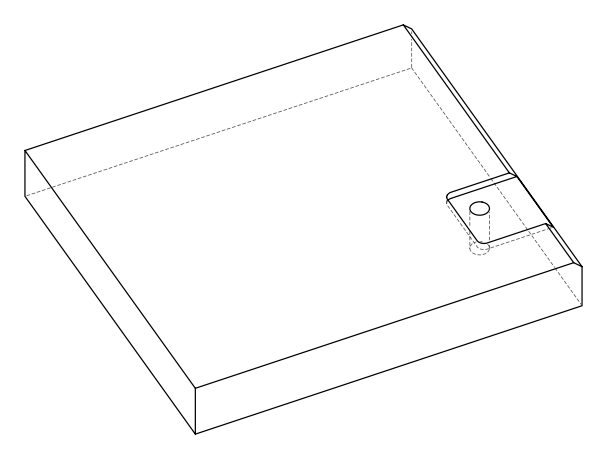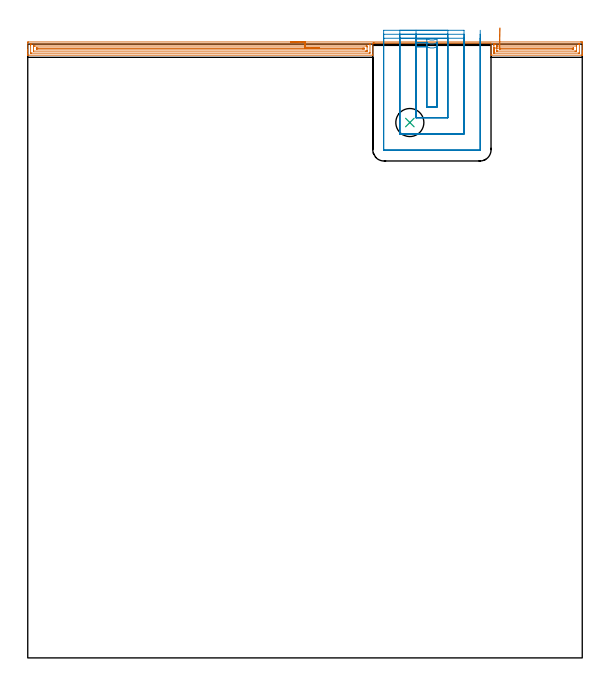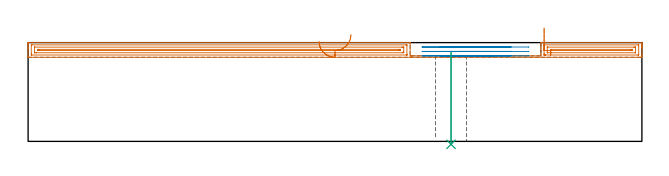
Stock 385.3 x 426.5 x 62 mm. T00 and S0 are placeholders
(PLAN: 3 operations, 2 tool changes, 15.8 min)
(1 AREA_MILL | FG_CHAMFER_SURFACE | UGT0205_001 | 10.72 min | 16308 mm3)
(2 MILL_SLOT | SLOT_PARTIAL_RECTANGULAR | UGT0201_133 | Follow Part, ap 3.75, ae 75% | 4.84 min | 51688 mm3)
(3 INDEXABLE_INSERT_DRILL_THROUGH_HOLE_FROM_SOLID | STEP1HOLE | NXT0302_010 | 0.23 min | 16011 mm3)
(TOOL UGT0205_001 | Chamfer Mill 20 x 3 x 45 deg. | D20 FL50 Z2)
(TOOL UGT0201_133 | Carbide End Mill 15.0 | D15 FL30 Z4)
(TOOL NXT0302_010 | Index. Insert Drill 19.5mm [880-D1950L25-05] | D19.5 PA176 FL98 Z2)
(OP 1 AREA_MILL)
G17 G21 G94 G90
T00 M6
G54
G17 G0 G90 X182.65 Y428. S1061 M3
G43 Z72. H0
Z62.8
G94 G1 X182.688 Z61.928 F250.
X182.802 Z61.064
X182.991 Z60.212
X183.253 Z59.38
X183.587 Z58.574
X183.99 Z57.8
X184.458 Z57.064
X184.99 Z56.372
X185.579 Z55.729
X186.222 Z55.14
X186.914 Z54.608
X187.65 Z54.14
X188.424 Z53.737
X189.23 Z53.403
X190.062 Z53.141
X190.914 Z52.952
X191.778 Z52.838
X192.65 Z52.8
X384.094
X384.684 Y427.999 Z52.801
X385.268 Y427.994 Z52.804
X385.293 Y427.992 Z52.806
X385.297 Y427.411 Z53.387
X385.3 Y426.796 Z54.001
Y422.063 Z58.731
Y421.509 Z59.288
Y421.172 Z59.624
Y420.618 Z60.178
Y420.28 Z60.515
Y419.605 Z61.194
Y419.246 Z61.554
X385.293 Y418.852 Z61.939
X385.29 Y418.803 Z61.988
X385.131 Y418.8 Z62.
X322.161
X321.91 Y418.804 Z61.99
X321.9 Y419.145 Z61.65
Y427.1 Z53.7
X240.775
X240.689 Z53.697
X240.536 Z53.7
X240.525
X240.466 Y427.098 Z53.691
X240.464 Y427.096
X240.461 Z53.692
X240.435 Y427.098 Z53.696
X240.378 Y427.1 Z53.7
X239.989 Y427.099 Z53.699
X239.8
X239.799 Y419.139 Z61.656
X239.794 Y418.881 Z61.913
X239.79 Y418.804 Z61.99
X239.542 Y418.8 Z62.
X0.169
X0.01 Y418.803 Z61.988
X0.007 Y418.852 Z61.939
X0. Y419.246 Z61.553
Y419.606 Z61.194
Y420.28 Z60.515
Y421.509 Z59.288
Y422.063 Z58.731
Y422.677 Z58.118
Y427.411 Z53.387
X0.002 Y427.69 Z53.108
X0.01 Y427.992 Z52.806
X0.312 Y427.999 Z52.799
X192.65 Y428. Z52.8
Y426.586 Z54.214
X237.376 Y426.585 Z54.215
X237.508 Y426.584 Z54.216
X237.772 Y426.579 Z54.221
X237.792 Y426.574 Z54.226
X237.795 Y426.569 Z54.231
X237.798 Y426.552 Z54.248
X237.799 Y426.52 Z54.28
X237.8 Y426.03 Z54.77
X237.799 Y420.683 Z60.117
X237.792 Y420.28 Z60.52
X237.79 Y420.226 Z60.574
X237.574 Y420.219 Z60.581
X237.442 Y420.215 Z60.585
X237.375 Y420.214 Z60.586
X237.309
X2.402 Y420.215 Z60.585
X2.336 Y420.216 Z60.584
X2.203 Y420.221 Z60.579
X2.01 Y420.23 Z60.57
X2.008 Y420.28 Z60.52
X2.002 Y420.68 Z60.12
X2. Y425.628 Z55.172
Y426.029 Z54.771
X2.004 Y426.52 Z54.28
X2.007 Y426.569 Z54.231
X2.008 Y426.576 Z54.224
X2.049 Y426.579 Z54.221
X2.137 Y426.583 Z54.217
X2.269 Y426.585 Z54.215
X2.336 Y426.586 Z54.214
X192.65
Y425.172 Z55.628
X235.088 Y425.171 Z55.629
X235.523 Y425.17 Z55.63
X235.668 Y425.168 Z55.632
X235.775 Y425.165 Z55.635
X235.79 Y425.013 Z55.787
X235.795 Y424.737 Z56.063
X235.799 Y424.461 Z56.339
Y422.063 Z58.737
X235.798 Y421.789 Z59.011
X235.791 Y421.695 Z59.105
X235.785 Y421.635 Z59.165
X235.74 Y421.634 Z59.166
X235.523 Y421.631 Z59.169
X235.065 Y421.629 Z59.171
X234.63 Y421.628 Z59.172
X4.188 Y421.629 Z59.171
X4.043 Y421.63 Z59.17
X4.02 Y421.632 Z59.168
X4.013 Y421.634 Z59.166
X4.01 Y421.65 Z59.15
X4.004 Y421.75 Z59.05
X4.001 Y421.875 Z58.925
Y424.924 Z55.876
X4.007 Y425.113 Z55.687
X4.01 Y425.161 Z55.639
X4.028 Y425.165 Z55.635
X4.08 Y425.168 Z55.632
X4.188 Y425.17 Z55.63
X4.646 Y425.171 Z55.629
X5.082 Y425.172 Z55.628
X192.65
Y423.757 Z57.043
X232.932
X233.648 Y423.752 Z57.048
X233.736 Y423.75 Z57.05
X233.79 Y423.368 Z57.432
X233.736 Y423.05 Z57.75
X233.643 Y423.048 Z57.752
X232.755 Y423.043 Z57.757
X6.779
X6.064 Y423.048 Z57.752
X6.02 Y423.049 Z57.751
X6.01 Y423.086 Z57.714
X6.006 Y423.19 Z57.61
X6.004 Y423.4 Z57.4
X6.006 Y423.61 Z57.19
X6.01 Y423.714 Z57.086
X6.02 Y423.751 Z57.049
X6.067 Y423.754 Z57.046
X6.152 Y423.755 Z57.045
X6.868 Y423.757 Z57.043
X6.957
X192.65
X193.522 Z57.081
X194.386 Z57.195
X195.238 Z57.383
X196.07 Z57.646
X196.876 Z57.98
X197.65 Z58.382
X198.386 Z58.851
X199.078 Z59.382
X199.721 Z59.972
X200.31 Z60.615
X200.842 Z61.307
X201.31 Z62.043
X201.713 Z62.816
X202.047 Z63.622
X202.309 Z64.454
X202.498 Z65.306
X202.612 Z66.171
X202.65 Z67.043
G0 Z72.
X323.9 Y423.759
Z71.183
G1 Y423.17 Z70.54
Y422.639 Z69.847
Y422.17 Z69.112
Y421.767 Z68.338
Y421.433 Z67.532
Y421.171 Z66.7
Y420.982 Z65.848
Y420.868 Z64.983
Y420.83 Z64.112
Y420.868 Z63.24
Y420.982 Z62.375
Y421.171 Z61.524
Y421.433 Z60.692
Y421.767 Z59.886
Y422.17 Z59.112
Y422.639 Z58.376
Y423.17 Z57.684
Y423.759 Z57.041
Y425.628 Z55.172
X323.902 Y426.52 Z54.28
X323.903 Y426.564 Z54.236
X323.91 Y426.578 Z54.222
X323.917 Y426.58 Z54.22
X323.948 Y426.583 Z54.217
X324.775 Y426.586 Z54.214
X324.841
X382.898 Y426.585 Z54.215
X382.964 Y426.584 Z54.216
X383.097 Y426.579 Z54.221
X383.29 Y426.57 Z54.23
X383.292 Y426.52 Z54.28
X383.299 Y426.12 Z54.68
X383.3 Y420.771 Z60.029
X383.296 Y420.28 Z60.52
X383.293 Y420.231 Z60.569
X383.292 Y420.224 Z60.576
X383.251 Y420.221 Z60.579
X383.163 Y420.217 Z60.583
X383.031 Y420.215 Z60.585
X382.964 Y420.214 Z60.586
X324.014 Y420.215 Z60.585
X323.948 Y420.216 Z60.584
X323.927 Y420.218 Z60.582
X323.916 Y420.22 Z60.58
X323.91 Y420.234 Z60.566
X323.904 Y420.28 Z60.52
X323.901 Y420.327 Z60.473
X323.9 Y423.759 Z57.041
X325.9
Y424.737 Z56.063
X325.904 Y425.1 Z55.7
X325.907 Y425.145 Z55.655
X325.909 Y425.162 Z55.638
X325.932 Y425.165 Z55.635
X326.047 Y425.168 Z55.632
X326.193 Y425.171 Z55.629
X381.112
X381.257 Y425.17 Z55.63
X381.28 Y425.168 Z55.632
X381.287 Y425.166 Z55.634
X381.29 Y425.15 Z55.65
X381.296 Y425.05 Z55.75
X381.299 Y424.925 Z55.875
Y421.876 Z58.924
X381.293 Y421.687 Z59.113
X381.29 Y421.639 Z59.161
X381.272 Y421.635 Z59.165
X381.22 Y421.632 Z59.168
X381.112 Y421.63 Z59.17
X380.654 Y421.629 Z59.171
X380.218 Y421.628 Z59.172
X326.169 Y421.629 Z59.171
X325.967 Y421.631 Z59.169
X325.926 Y421.633 Z59.167
X325.914 Y421.635 Z59.165
X325.91 Y421.649 Z59.151
X325.906 Y421.698 Z59.102
X325.9 Y421.897 Z58.903
Y423.759 Z57.041
X327.903 Y423.656 Z57.144
X327.908 Y423.741 Z57.059
X327.91 Y423.75 Z57.05
X327.923 Y423.752 Z57.048
X327.966 Y423.755 Z57.045
X328.056 Y423.757 Z57.043
X378.521
X379.236 Y423.752 Z57.048
X379.28 Y423.751 Z57.049
X379.29 Y423.714 Z57.086
X379.294 Y423.61 Z57.19
X379.296 Y423.4 Z57.4
X379.294 Y423.19 Z57.61
X379.29 Y423.086 Z57.714
X379.28 Y423.049 Z57.751
X379.233 Y423.046 Z57.754
X379.148 Y423.045 Z57.755
X378.432 Y423.043 Z57.757
X378.344
X328.325
X328.01 Y423.047 Z57.753
X327.933 Y423.05 Z57.75
X327.909 Y423.056 Z57.744
X327.907 Y423.082 Z57.718
X327.904 Y423.147 Z57.653
X327.9 Y423.467 Z57.333
X327.903 Y423.656 Z57.144
X327.912 Y424.299 Z56.554
X327.921 Y424.992 Z56.023
X327.932 Y425.727 Z55.555
X327.942 Y426.501 Z55.152
X327.953 Y427.307 Z54.818
X327.965 Y428.139 Z54.556
X327.976 Y428.991 Z54.367
X327.988 Y429.855 Z54.253
X328. Y430.727 Z54.215
X328.012 Y431.598 Z54.253
X328.024 Y432.463 Z54.367
X328.036 Y433.315 Z54.556
X328.047 Y434.147 Z54.818
X328.058 Y434.953 Z55.152
X328.069 Y435.726 Z55.555
X328.079 Y436.462 Z56.024
X328.089 Y437.154 Z56.555
X328.097 Y437.797 Z57.144
G0 Z72.
M5
M2
(OP 2 MILL_SLOT)
G17 G21 G94 G90
T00 M6
G54
G17 G0 G90 X269.8 Y430.567 S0 M3
G43 Z72. H0
Z59.233
G94 G1 Y427.567 F250.
Y424.629 F500.
X277.3
G3 X284.4 Y424.629 R7.5
G1 Y382.8
X277.3
Y424.629
X269.8
Y375.3
X291.9
Y427.567
Y430.567 F250.
X258.55 F500.
Y427.567 F250.
Y364.05 F500.
X303.15
Y427.567
Y430.567 F250.
X247.3 F500.
Y427.567 F250.
Y353. F500.
G3 X247.5 Y352.8 R0.2
G1 X314.2
G3 X314.4 Y353. R0.2
G1 Y427.567
Y430.567 F250.
G0 X269.8 Y433.333 Z56.467
G1 Y430.333
Y427.395 F500.
X277.3
G3 X284.4 Y427.395 R7.5
G1 Y382.8
X277.3
Y427.395
X269.8
Y375.3
X291.9
Y430.333
Y433.333 F250.
X258.55 F500.
Y430.333 F250.
Y364.05 F500.
X303.15
Y430.333
Y433.333 F250.
X247.3 F500.
Y430.333 F250.
Y353. F500.
G3 X247.5 Y352.8 R0.2
G1 X314.2
G3 X314.4 Y353. R0.2
G1 Y430.333
Y433.333 F250.
G0 X269.8 Y436.099 Z53.7
G1 Y433.099
Y430.161 F500.
X277.3
G3 X284.4 Y430.161 R7.5
G1 Y382.8
X277.3
Y430.161
X269.8
Y375.3
X291.9
Y433.099
Y436.099 F250.
X258.55
Y433.099
Y364.05 F500.
X303.15
Y433.099
Y436.099 F250.
X247.3
Y433.099
Y353. F500.
G3 X247.5 Y352.8 R0.2
G1 X314.2
G3 X314.4 Y353. R0.2
G1 Y433.099
Y436.099 F250.
G0 Z72.
M5
M2
(OP 3 INDEXABLE_INSERT_DRILL_THROUGH_HOLE_FROM_SOLID)
G17 G21 G94 G90
T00 M6
G54
G17 G0 G90 X265.5 Y372. S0 M3
G43 Z72. H1
G94 G81 G98 Z-1.84 F250. R55.7
G80
M5
M2
